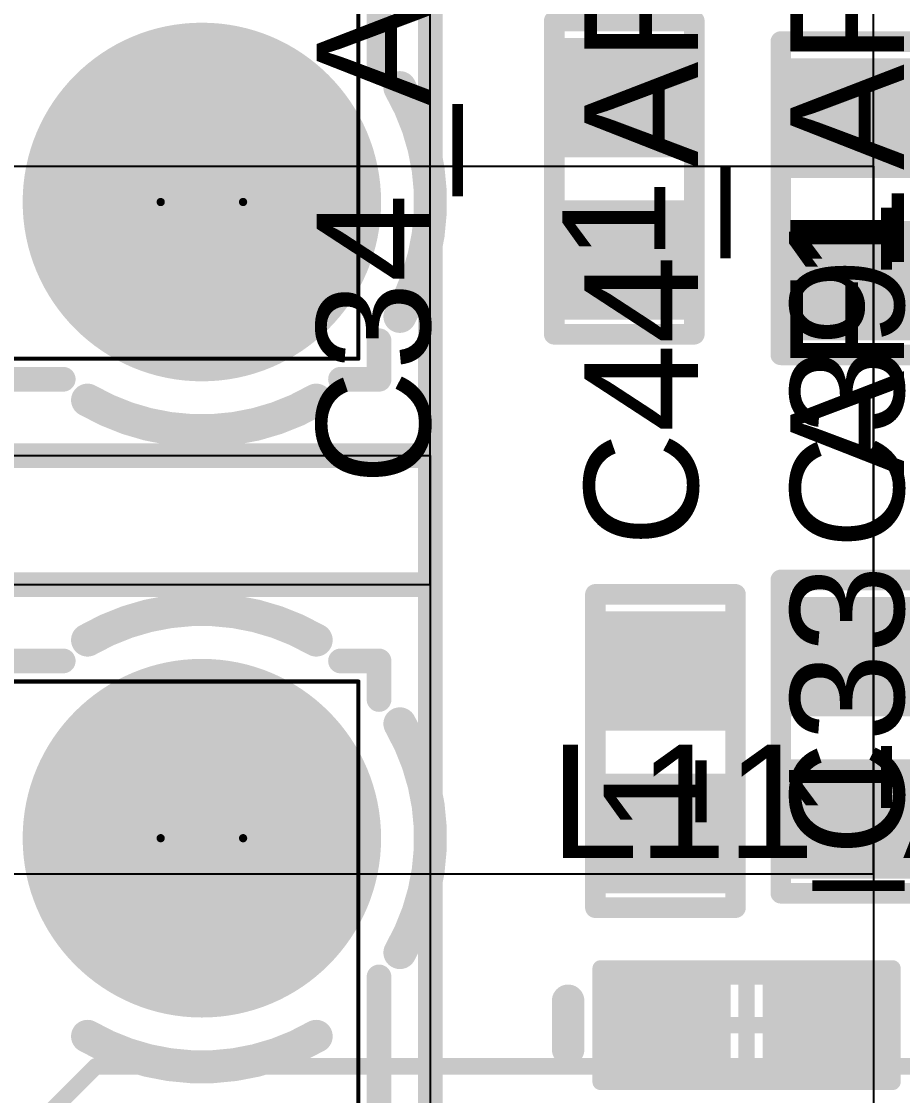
# Model space of a CAD drawing. Header units: inches. Extents: x -1.3 to 11.9, y -6.8 to 4.2.
# Drawn here: x 0.2137 to 0.4275, y 2.2029 to 2.4635 of the extents above; entities that cross this region are included whole.
import ezdxf

# ---------------------------------------------------------------- set-up
doc = ezdxf.new("R2010")
doc.units = ezdxf.units.IN
doc.header["$MEASUREMENT"] = 0
for name, color, linetype in [('02_GND1', 76, 'Continuous'), ('03_SIG1', 76, 'Continuous'), ('04_GND2', 16, 'Continuous'), ('05_SIG2', 156, 'Continuous'), ('06_GND3', 216, 'Continuous'), ('07_SIG3', 216, 'Continuous'), ('08_GND4', 136, 'Continuous'), ('09_PWR1', 136, 'Continuous'), ('10_PWR2', 136, 'Continuous'), ('11_GND5', 136, 'Continuous'), ('12_SIG4', 7, 'Continuous'), ('13_GND6', 136, 'Continuous'), ('14_SIG5', 136, 'Continuous'), ('15_GND7', 136, 'Continuous'), ('AB', 56, 'Continuous'), ('ASSY_DWG_INFO', 56, 'Continuous'), ('BOTTOM', 5, 'Continuous'), ('Bottom Overlay', 54, 'Continuous'), ('Bottom Solder', 6, 'Continuous'), ('FAB', 56, 'Continuous'), ('FAB_DWG_INFO', 1, 'Continuous'), ('Mechanical 13', 56, 'Continuous'), ('Pad Holes', 156, 'Continuous'), ('POT_INFO', 56, 'Continuous'), ('TOP', 1, 'Continuous'), ('Top Overlay', 2, 'Continuous'), ('Top Paste', 8, 'Continuous'), ('Top Solder', 216, 'Continuous')]:
    doc.layers.add(name, color=color, linetype=linetype)
doc.styles.add('Arial', font='', dxfattribs={"height": 0.2})
doc.styles.get('Arial').set_extended_font_data('Arial')

# ---------------------------------------------------------------- blocks, each defined once
blk = doc.blocks.new('C0402_217')
at = {"layer": 'TOP'}
for points in [[(-0.031, -0.0125), (-0.031, 0.0125), (-0.006, 0.0125), (-0.006, -0.0125)], [(0.0084, -0.0125), (0.0084, 0.0125), (0.0334, 0.0125), (0.0334, -0.0125)]]:
    blk.add_hatch(color=1, dxfattribs=at).paths.add_polyline_path(points)
at = {"layer": 'Top Paste'}
for points in [[(-0.031, -0.0125), (-0.031, 0.0125), (-0.006, 0.0125), (-0.006, -0.0125)], [(0.0084, -0.0125), (0.0084, 0.0125), (0.0334, 0.0125), (0.0334, -0.0125)]]:
    blk.add_hatch(color=8, dxfattribs=at).paths.add_polyline_path(points)
at = {"layer": 'Top Solder'}
for points in [[(-0.033, -0.0145), (-0.033, 0.0145), (-0.004, 0.0145), (-0.004, -0.0145)], [(0.0064, -0.0145), (0.0064, 0.0145), (0.0354, 0.0145), (0.0354, -0.0145)]]:
    blk.add_hatch(color=216, dxfattribs=at).paths.add_polyline_path(points)
at = {"layer": 'ASSY_DWG_INFO'}
for points in [[(-0.0365, 0.017, 0.005, 0.005, 0), (-0.0365, -0.017, 0.005, 0.005, 0)], [(-0.0365, 0.017, 0.005, 0.005, 0), (0.0395, 0.017, 0.005, 0.005, 0)], [(0.0395, 0.017, 0.005, 0.005, 0), (0.0395, -0.017, 0.005, 0.005, 0)], [(-0.0365, -0.017, 0.005, 0.005, 0), (0.0395, -0.017, 0.005, 0.005, 0)]]:
    blk.add_lwpolyline(points, format="xyseb", dxfattribs=at)
for points in [[(-0.03775, 0.017, 0.0025, 0.0025, 1), (-0.03525, 0.017, 0.0025, 0.0025, 1)], [(-0.03775, 0.017, 0.0025, 0.0025, 1), (-0.03525, 0.017, 0.0025, 0.0025, 1)], [(0.03825, 0.017, 0.0025, 0.0025, 1), (0.04075, 0.017, 0.0025, 0.0025, 1)], [(0.03825, 0.017, 0.0025, 0.0025, 1), (0.04075, 0.017, 0.0025, 0.0025, 1)], [(-0.03775, -0.017, 0.0025, 0.0025, 1), (-0.03525, -0.017, 0.0025, 0.0025, 1)], [(-0.03775, -0.017, 0.0025, 0.0025, 1), (-0.03525, -0.017, 0.0025, 0.0025, 1)], [(0.03825, -0.017, 0.0025, 0.0025, 1), (0.04075, -0.017, 0.0025, 0.0025, 1)], [(0.03825, -0.017, 0.0025, 0.0025, 1), (0.04075, -0.017, 0.0025, 0.0025, 1)]]:
    blk.add_lwpolyline(points, format="xyseb", close=True, dxfattribs=at)
at = {"layer": 'Top Overlay'}
for points in [[(-0.0365, 0.017, 0.005, 0.005, 0), (0.0365, 0.017, 0.005, 0.005, 0)], [(-0.0365, 0.017, 0.005, 0.005, 0), (-0.0365, -0.017, 0.005, 0.005, 0)], [(0.0365, 0.017, 0.005, 0.005, 0), (0.0395, 0.017, 0.005, 0.005, 0)], [(0.0395, 0.017, 0.005, 0.005, 0), (0.0395, -0.017, 0.005, 0.005, 0)], [(-0.0365, -0.017, 0.005, 0.005, 0), (0.0395, -0.017, 0.005, 0.005, 0)]]:
    blk.add_lwpolyline(points, format="xyseb", dxfattribs=at)
for points in [[(-0.03775, 0.017, 0.0025, 0.0025, 1), (-0.03525, 0.017, 0.0025, 0.0025, 1)], [(-0.03775, 0.017, 0.0025, 0.0025, 1), (-0.03525, 0.017, 0.0025, 0.0025, 1)], [(0.03525, 0.017, 0.0025, 0.0025, 1), (0.03775, 0.017, 0.0025, 0.0025, 1)], [(0.03525, 0.017, 0.0025, 0.0025, 1), (0.03775, 0.017, 0.0025, 0.0025, 1)], [(0.03825, 0.017, 0.0025, 0.0025, 1), (0.04075, 0.017, 0.0025, 0.0025, 1)], [(0.03825, 0.017, 0.0025, 0.0025, 1), (0.04075, 0.017, 0.0025, 0.0025, 1)], [(-0.03775, -0.017, 0.0025, 0.0025, 1), (-0.03525, -0.017, 0.0025, 0.0025, 1)], [(-0.03775, -0.017, 0.0025, 0.0025, 1), (-0.03525, -0.017, 0.0025, 0.0025, 1)], [(0.03825, -0.017, 0.0025, 0.0025, 1), (0.04075, -0.017, 0.0025, 0.0025, 1)], [(0.03825, -0.017, 0.0025, 0.0025, 1), (0.04075, -0.017, 0.0025, 0.0025, 1)]]:
    blk.add_lwpolyline(points, format="xyseb", close=True, dxfattribs=at)
at = {"layer": 'FAB', "style": 'Arial'}
blk.add_text('1', height=0.025, dxfattribs=at).set_placement((-0.0185, -0.01))
blk = doc.blocks.new('C0402_227')
at = {"layer": 'TOP'}
for points in [[(-0.031, -0.0125), (-0.031, 0.0125), (-0.006, 0.0125), (-0.006, -0.0125)], [(0.0084, -0.0125), (0.0084, 0.0125), (0.0334, 0.0125), (0.0334, -0.0125)]]:
    blk.add_hatch(color=1, dxfattribs=at).paths.add_polyline_path(points)
at = {"layer": 'Top Paste'}
for points in [[(-0.031, -0.0125), (-0.031, 0.0125), (-0.006, 0.0125), (-0.006, -0.0125)], [(0.0084, -0.0125), (0.0084, 0.0125), (0.0334, 0.0125), (0.0334, -0.0125)]]:
    blk.add_hatch(color=8, dxfattribs=at).paths.add_polyline_path(points)
at = {"layer": 'Top Solder'}
for points in [[(-0.033, -0.0145), (-0.033, 0.0145), (-0.004, 0.0145), (-0.004, -0.0145)], [(0.0064, -0.0145), (0.0064, 0.0145), (0.0354, 0.0145), (0.0354, -0.0145)]]:
    blk.add_hatch(color=216, dxfattribs=at).paths.add_polyline_path(points)
at = {"layer": 'ASSY_DWG_INFO'}
for points in [[(-0.0365, 0.017, 0.005, 0.005, 0), (-0.0365, -0.017, 0.005, 0.005, 0)], [(-0.0365, 0.017, 0.005, 0.005, 0), (0.0395, 0.017, 0.005, 0.005, 0)], [(0.0395, 0.017, 0.005, 0.005, 0), (0.0395, -0.017, 0.005, 0.005, 0)], [(-0.0365, -0.017, 0.005, 0.005, 0), (0.0395, -0.017, 0.005, 0.005, 0)]]:
    blk.add_lwpolyline(points, format="xyseb", dxfattribs=at)
for points in [[(-0.03775, 0.017, 0.0025, 0.0025, 1), (-0.03525, 0.017, 0.0025, 0.0025, 1)], [(-0.03775, 0.017, 0.0025, 0.0025, 1), (-0.03525, 0.017, 0.0025, 0.0025, 1)], [(0.03825, 0.017, 0.0025, 0.0025, 1), (0.04075, 0.017, 0.0025, 0.0025, 1)], [(0.03825, 0.017, 0.0025, 0.0025, 1), (0.04075, 0.017, 0.0025, 0.0025, 1)], [(-0.03775, -0.017, 0.0025, 0.0025, 1), (-0.03525, -0.017, 0.0025, 0.0025, 1)], [(-0.03775, -0.017, 0.0025, 0.0025, 1), (-0.03525, -0.017, 0.0025, 0.0025, 1)], [(0.03825, -0.017, 0.0025, 0.0025, 1), (0.04075, -0.017, 0.0025, 0.0025, 1)], [(0.03825, -0.017, 0.0025, 0.0025, 1), (0.04075, -0.017, 0.0025, 0.0025, 1)]]:
    blk.add_lwpolyline(points, format="xyseb", close=True, dxfattribs=at)
at = {"layer": 'Top Overlay'}
for points in [[(-0.0365, 0.017, 0.005, 0.005, 0), (0.0365, 0.017, 0.005, 0.005, 0)], [(-0.0365, 0.017, 0.005, 0.005, 0), (-0.0365, -0.017, 0.005, 0.005, 0)], [(0.0365, 0.017, 0.005, 0.005, 0), (0.0395, 0.017, 0.005, 0.005, 0)], [(0.0395, 0.017, 0.005, 0.005, 0), (0.0395, -0.017, 0.005, 0.005, 0)], [(-0.0365, -0.017, 0.005, 0.005, 0), (0.0395, -0.017, 0.005, 0.005, 0)]]:
    blk.add_lwpolyline(points, format="xyseb", dxfattribs=at)
for points in [[(-0.03775, 0.017, 0.0025, 0.0025, 1), (-0.03525, 0.017, 0.0025, 0.0025, 1)], [(-0.03775, 0.017, 0.0025, 0.0025, 1), (-0.03525, 0.017, 0.0025, 0.0025, 1)], [(0.03525, 0.017, 0.0025, 0.0025, 1), (0.03775, 0.017, 0.0025, 0.0025, 1)], [(0.03525, 0.017, 0.0025, 0.0025, 1), (0.03775, 0.017, 0.0025, 0.0025, 1)], [(0.03825, 0.017, 0.0025, 0.0025, 1), (0.04075, 0.017, 0.0025, 0.0025, 1)], [(0.03825, 0.017, 0.0025, 0.0025, 1), (0.04075, 0.017, 0.0025, 0.0025, 1)], [(-0.03775, -0.017, 0.0025, 0.0025, 1), (-0.03525, -0.017, 0.0025, 0.0025, 1)], [(-0.03775, -0.017, 0.0025, 0.0025, 1), (-0.03525, -0.017, 0.0025, 0.0025, 1)], [(0.03825, -0.017, 0.0025, 0.0025, 1), (0.04075, -0.017, 0.0025, 0.0025, 1)], [(0.03825, -0.017, 0.0025, 0.0025, 1), (0.04075, -0.017, 0.0025, 0.0025, 1)]]:
    blk.add_lwpolyline(points, format="xyseb", close=True, dxfattribs=at)
at = {"layer": 'FAB', "style": 'Arial'}
blk.add_text('1', height=0.025, dxfattribs=at).set_placement((-0.0185, -0.01))
blk = doc.blocks.new('C0402_237')
at = {"layer": 'TOP'}
for points in [[(-0.031, -0.0125), (-0.031, 0.0125), (-0.006, 0.0125), (-0.006, -0.0125)], [(0.0084, -0.0125), (0.0084, 0.0125), (0.0334, 0.0125), (0.0334, -0.0125)]]:
    blk.add_hatch(color=1, dxfattribs=at).paths.add_polyline_path(points)
at = {"layer": 'Top Paste'}
for points in [[(-0.031, -0.0125), (-0.031, 0.0125), (-0.006, 0.0125), (-0.006, -0.0125)], [(0.0084, -0.0125), (0.0084, 0.0125), (0.0334, 0.0125), (0.0334, -0.0125)]]:
    blk.add_hatch(color=8, dxfattribs=at).paths.add_polyline_path(points)
at = {"layer": 'Top Solder'}
for points in [[(-0.033, -0.0145), (-0.033, 0.0145), (-0.004, 0.0145), (-0.004, -0.0145)], [(0.0064, -0.0145), (0.0064, 0.0145), (0.0354, 0.0145), (0.0354, -0.0145)]]:
    blk.add_hatch(color=216, dxfattribs=at).paths.add_polyline_path(points)
at = {"layer": 'ASSY_DWG_INFO'}
for points in [[(-0.0365, 0.017, 0.005, 0.005, 0), (-0.0365, -0.017, 0.005, 0.005, 0)], [(-0.0365, 0.017, 0.005, 0.005, 0), (0.0395, 0.017, 0.005, 0.005, 0)], [(0.0395, 0.017, 0.005, 0.005, 0), (0.0395, -0.017, 0.005, 0.005, 0)], [(-0.0365, -0.017, 0.005, 0.005, 0), (0.0395, -0.017, 0.005, 0.005, 0)]]:
    blk.add_lwpolyline(points, format="xyseb", dxfattribs=at)
for points in [[(-0.03775, 0.017, 0.0025, 0.0025, 1), (-0.03525, 0.017, 0.0025, 0.0025, 1)], [(-0.03775, 0.017, 0.0025, 0.0025, 1), (-0.03525, 0.017, 0.0025, 0.0025, 1)], [(0.03825, 0.017, 0.0025, 0.0025, 1), (0.04075, 0.017, 0.0025, 0.0025, 1)], [(0.03825, 0.017, 0.0025, 0.0025, 1), (0.04075, 0.017, 0.0025, 0.0025, 1)], [(-0.03775, -0.017, 0.0025, 0.0025, 1), (-0.03525, -0.017, 0.0025, 0.0025, 1)], [(-0.03775, -0.017, 0.0025, 0.0025, 1), (-0.03525, -0.017, 0.0025, 0.0025, 1)], [(0.03825, -0.017, 0.0025, 0.0025, 1), (0.04075, -0.017, 0.0025, 0.0025, 1)], [(0.03825, -0.017, 0.0025, 0.0025, 1), (0.04075, -0.017, 0.0025, 0.0025, 1)]]:
    blk.add_lwpolyline(points, format="xyseb", close=True, dxfattribs=at)
at = {"layer": 'Top Overlay'}
for points in [[(-0.0365, 0.017, 0.005, 0.005, 0), (0.0365, 0.017, 0.005, 0.005, 0)], [(-0.0365, 0.017, 0.005, 0.005, 0), (-0.0365, -0.017, 0.005, 0.005, 0)], [(0.0365, 0.017, 0.005, 0.005, 0), (0.0395, 0.017, 0.005, 0.005, 0)], [(0.0395, 0.017, 0.005, 0.005, 0), (0.0395, -0.017, 0.005, 0.005, 0)], [(-0.0365, -0.017, 0.005, 0.005, 0), (0.0395, -0.017, 0.005, 0.005, 0)]]:
    blk.add_lwpolyline(points, format="xyseb", dxfattribs=at)
for points in [[(-0.03775, 0.017, 0.0025, 0.0025, 1), (-0.03525, 0.017, 0.0025, 0.0025, 1)], [(-0.03775, 0.017, 0.0025, 0.0025, 1), (-0.03525, 0.017, 0.0025, 0.0025, 1)], [(0.03525, 0.017, 0.0025, 0.0025, 1), (0.03775, 0.017, 0.0025, 0.0025, 1)], [(0.03525, 0.017, 0.0025, 0.0025, 1), (0.03775, 0.017, 0.0025, 0.0025, 1)], [(0.03825, 0.017, 0.0025, 0.0025, 1), (0.04075, 0.017, 0.0025, 0.0025, 1)], [(0.03825, 0.017, 0.0025, 0.0025, 1), (0.04075, 0.017, 0.0025, 0.0025, 1)], [(-0.03775, -0.017, 0.0025, 0.0025, 1), (-0.03525, -0.017, 0.0025, 0.0025, 1)], [(-0.03775, -0.017, 0.0025, 0.0025, 1), (-0.03525, -0.017, 0.0025, 0.0025, 1)], [(0.03825, -0.017, 0.0025, 0.0025, 1), (0.04075, -0.017, 0.0025, 0.0025, 1)], [(0.03825, -0.017, 0.0025, 0.0025, 1), (0.04075, -0.017, 0.0025, 0.0025, 1)]]:
    blk.add_lwpolyline(points, format="xyseb", close=True, dxfattribs=at)
at = {"layer": 'FAB', "style": 'Arial'}
blk.add_text('1', height=0.025, dxfattribs=at).set_placement((-0.0185, -0.01))
blk = doc.blocks.new('C0402_239')
at = {"layer": 'TOP'}
for points in [[(-0.031, -0.0125), (-0.031, 0.0125), (-0.006, 0.0125), (-0.006, -0.0125)], [(0.0084, -0.0125), (0.0084, 0.0125), (0.0334, 0.0125), (0.0334, -0.0125)]]:
    blk.add_hatch(color=1, dxfattribs=at).paths.add_polyline_path(points)
at = {"layer": 'Top Paste'}
for points in [[(-0.031, -0.0125), (-0.031, 0.0125), (-0.006, 0.0125), (-0.006, -0.0125)], [(0.0084, -0.0125), (0.0084, 0.0125), (0.0334, 0.0125), (0.0334, -0.0125)]]:
    blk.add_hatch(color=8, dxfattribs=at).paths.add_polyline_path(points)
at = {"layer": 'Top Solder'}
for points in [[(-0.033, -0.0145), (-0.033, 0.0145), (-0.004, 0.0145), (-0.004, -0.0145)], [(0.0064, -0.0145), (0.0064, 0.0145), (0.0354, 0.0145), (0.0354, -0.0145)]]:
    blk.add_hatch(color=216, dxfattribs=at).paths.add_polyline_path(points)
at = {"layer": 'ASSY_DWG_INFO'}
for points in [[(-0.0365, 0.017, 0.005, 0.005, 0), (-0.0365, -0.017, 0.005, 0.005, 0)], [(-0.0365, 0.017, 0.005, 0.005, 0), (0.0395, 0.017, 0.005, 0.005, 0)], [(0.0395, 0.017, 0.005, 0.005, 0), (0.0395, -0.017, 0.005, 0.005, 0)], [(-0.0365, -0.017, 0.005, 0.005, 0), (0.0395, -0.017, 0.005, 0.005, 0)]]:
    blk.add_lwpolyline(points, format="xyseb", dxfattribs=at)
for points in [[(-0.03775, 0.017, 0.0025, 0.0025, 1), (-0.03525, 0.017, 0.0025, 0.0025, 1)], [(-0.03775, 0.017, 0.0025, 0.0025, 1), (-0.03525, 0.017, 0.0025, 0.0025, 1)], [(0.03825, 0.017, 0.0025, 0.0025, 1), (0.04075, 0.017, 0.0025, 0.0025, 1)], [(0.03825, 0.017, 0.0025, 0.0025, 1), (0.04075, 0.017, 0.0025, 0.0025, 1)], [(-0.03775, -0.017, 0.0025, 0.0025, 1), (-0.03525, -0.017, 0.0025, 0.0025, 1)], [(-0.03775, -0.017, 0.0025, 0.0025, 1), (-0.03525, -0.017, 0.0025, 0.0025, 1)], [(0.03825, -0.017, 0.0025, 0.0025, 1), (0.04075, -0.017, 0.0025, 0.0025, 1)], [(0.03825, -0.017, 0.0025, 0.0025, 1), (0.04075, -0.017, 0.0025, 0.0025, 1)]]:
    blk.add_lwpolyline(points, format="xyseb", close=True, dxfattribs=at)
at = {"layer": 'Top Overlay'}
for points in [[(-0.0365, 0.017, 0.005, 0.005, 0), (0.0365, 0.017, 0.005, 0.005, 0)], [(-0.0365, 0.017, 0.005, 0.005, 0), (-0.0365, -0.017, 0.005, 0.005, 0)], [(0.0365, 0.017, 0.005, 0.005, 0), (0.0395, 0.017, 0.005, 0.005, 0)], [(0.0395, 0.017, 0.005, 0.005, 0), (0.0395, -0.017, 0.005, 0.005, 0)], [(-0.0365, -0.017, 0.005, 0.005, 0), (0.0395, -0.017, 0.005, 0.005, 0)]]:
    blk.add_lwpolyline(points, format="xyseb", dxfattribs=at)
for points in [[(-0.03775, 0.017, 0.0025, 0.0025, 1), (-0.03525, 0.017, 0.0025, 0.0025, 1)], [(-0.03775, 0.017, 0.0025, 0.0025, 1), (-0.03525, 0.017, 0.0025, 0.0025, 1)], [(0.03525, 0.017, 0.0025, 0.0025, 1), (0.03775, 0.017, 0.0025, 0.0025, 1)], [(0.03525, 0.017, 0.0025, 0.0025, 1), (0.03775, 0.017, 0.0025, 0.0025, 1)], [(0.03825, 0.017, 0.0025, 0.0025, 1), (0.04075, 0.017, 0.0025, 0.0025, 1)], [(0.03825, 0.017, 0.0025, 0.0025, 1), (0.04075, 0.017, 0.0025, 0.0025, 1)], [(-0.03775, -0.017, 0.0025, 0.0025, 1), (-0.03525, -0.017, 0.0025, 0.0025, 1)], [(-0.03775, -0.017, 0.0025, 0.0025, 1), (-0.03525, -0.017, 0.0025, 0.0025, 1)], [(0.03825, -0.017, 0.0025, 0.0025, 1), (0.04075, -0.017, 0.0025, 0.0025, 1)], [(0.03825, -0.017, 0.0025, 0.0025, 1), (0.04075, -0.017, 0.0025, 0.0025, 1)]]:
    blk.add_lwpolyline(points, format="xyseb", close=True, dxfattribs=at)
at = {"layer": 'FAB', "style": 'Arial'}
blk.add_text('1', height=0.025, dxfattribs=at).set_placement((-0.0185, -0.01))
blk = doc.blocks.new('CONN_SMA_J_P_H_RA_TH1_SAI_328')
at = {"layer": '03_SIG1'}
h = blk.add_hatch(color=76, dxfattribs=at)
edge = h.paths.add_edge_path()
edge.add_arc((0.1, -0.1), 0.0415, 0, 360)
at = {"layer": '05_SIG2'}
h = blk.add_hatch(color=156, dxfattribs=at)
edge = h.paths.add_edge_path()
edge.add_arc((0.1, -0.1), 0.0415, 0, 360)
at = {"layer": '07_SIG3'}
h = blk.add_hatch(color=216, dxfattribs=at)
edge = h.paths.add_edge_path()
edge.add_arc((0.1, -0.1), 0.0415, 0, 360)
at = {"layer": '09_PWR1'}
h = blk.add_hatch(color=136, dxfattribs=at)
edge = h.paths.add_edge_path()
edge.add_arc((0.1, -0.1), 0.0435, 0, 360)
at = {"layer": '10_PWR2'}
h = blk.add_hatch(color=136, dxfattribs=at)
edge = h.paths.add_edge_path()
edge.add_arc((0.1, -0.1), 0.0435, 0, 360)
at = {"layer": '12_SIG4'}
h = blk.add_hatch(color=7, dxfattribs=at)
edge = h.paths.add_edge_path()
edge.add_arc((0.1, -0.1), 0.0415, 0, 360)
at = {"layer": '14_SIG5'}
h = blk.add_hatch(color=136, dxfattribs=at)
edge = h.paths.add_edge_path()
edge.add_arc((0.1, -0.1), 0.0415, 0, 360)
at = {"layer": 'BOTTOM'}
h = blk.add_hatch(color=5, dxfattribs=at)
edge = h.paths.add_edge_path()
edge.add_arc((0.1, -0.1), 0.0415, 0, 360)
at = {"layer": 'Bottom Solder'}
h = blk.add_hatch(color=6, dxfattribs=at)
edge = h.paths.add_edge_path()
edge.add_arc((0.1, -0.1), 0.0415, 0, 360)
at = {"layer": 'Pad Holes'}
h = blk.add_hatch(color=7, dxfattribs=at)
edge = h.paths.add_edge_path()
edge.add_arc((0.1, -0.1), 0.0315, 0, 360)
at = {"layer": 'TOP'}
h = blk.add_hatch(color=1, dxfattribs=at)
edge = h.paths.add_edge_path()
edge.add_arc((0.1, -0.1), 0.0415, 0, 360)
at = {"layer": 'Top Solder'}
h = blk.add_hatch(color=216, dxfattribs=at)
edge = h.paths.add_edge_path()
edge.add_arc((0.1, -0.1), 0.0415, 0, 360)
at = {"layer": '02_GND1'}
for points in [[(0.05194, -0.12775, 0.008, 0.008, -0.267949), (0.05194, -0.07225, 0.008, 0.008, 0)], [(0.14806, -0.07225, 0.008, 0.008, -0.267949), (0.14806, -0.12775, 0.008, 0.008, 0)], [(0.12775, -0.14806, 0.008, 0.008, -0.267949), (0.07225, -0.14806, 0.008, 0.008, 0)]]:
    blk.add_lwpolyline(points, format="xyseb", dxfattribs=at)
for points in [[(0.04994, -0.07225, 0.004, 0.004, 1), (0.05394, -0.07225, 0.004, 0.004, 1)], [(0.14606, -0.07225, 0.004, 0.004, 1), (0.15006, -0.07225, 0.004, 0.004, 1)], [(0.04994, -0.12775, 0.004, 0.004, 1), (0.05394, -0.12775, 0.004, 0.004, 1)], [(0.14606, -0.12775, 0.004, 0.004, 1), (0.15006, -0.12775, 0.004, 0.004, 1)], [(0.07025, -0.14806, 0.004, 0.004, 1), (0.07425, -0.14806, 0.004, 0.004, 1)], [(0.12575, -0.14806, 0.004, 0.004, 1), (0.12975, -0.14806, 0.004, 0.004, 1)]]:
    blk.add_lwpolyline(points, format="xyseb", close=True, dxfattribs=at)
at = {"layer": '04_GND2'}
for points in [[(0.05194, -0.12775, 0.008, 0.008, -0.267949), (0.05194, -0.07225, 0.008, 0.008, 0)], [(0.14806, -0.07225, 0.008, 0.008, -0.267949), (0.14806, -0.12775, 0.008, 0.008, 0)], [(0.12775, -0.14806, 0.008, 0.008, -0.267949), (0.07225, -0.14806, 0.008, 0.008, 0)]]:
    blk.add_lwpolyline(points, format="xyseb", dxfattribs=at)
for points in [[(0.04994, -0.07225, 0.004, 0.004, 1), (0.05394, -0.07225, 0.004, 0.004, 1)], [(0.14606, -0.07225, 0.004, 0.004, 1), (0.15006, -0.07225, 0.004, 0.004, 1)], [(0.04994, -0.12775, 0.004, 0.004, 1), (0.05394, -0.12775, 0.004, 0.004, 1)], [(0.14606, -0.12775, 0.004, 0.004, 1), (0.15006, -0.12775, 0.004, 0.004, 1)], [(0.07025, -0.14806, 0.004, 0.004, 1), (0.07425, -0.14806, 0.004, 0.004, 1)], [(0.12575, -0.14806, 0.004, 0.004, 1), (0.12975, -0.14806, 0.004, 0.004, 1)]]:
    blk.add_lwpolyline(points, format="xyseb", close=True, dxfattribs=at)
at = {"layer": '06_GND3'}
for points in [[(0.05194, -0.12775, 0.008, 0.008, -0.267949), (0.05194, -0.07225, 0.008, 0.008, 0)], [(0.14806, -0.07225, 0.008, 0.008, -0.267949), (0.14806, -0.12775, 0.008, 0.008, 0)], [(0.12775, -0.14806, 0.008, 0.008, -0.267949), (0.07225, -0.14806, 0.008, 0.008, 0)]]:
    blk.add_lwpolyline(points, format="xyseb", dxfattribs=at)
for points in [[(0.04994, -0.07225, 0.004, 0.004, 1), (0.05394, -0.07225, 0.004, 0.004, 1)], [(0.14606, -0.07225, 0.004, 0.004, 1), (0.15006, -0.07225, 0.004, 0.004, 1)], [(0.04994, -0.12775, 0.004, 0.004, 1), (0.05394, -0.12775, 0.004, 0.004, 1)], [(0.14606, -0.12775, 0.004, 0.004, 1), (0.15006, -0.12775, 0.004, 0.004, 1)], [(0.07025, -0.14806, 0.004, 0.004, 1), (0.07425, -0.14806, 0.004, 0.004, 1)], [(0.12575, -0.14806, 0.004, 0.004, 1), (0.12975, -0.14806, 0.004, 0.004, 1)]]:
    blk.add_lwpolyline(points, format="xyseb", close=True, dxfattribs=at)
at = {"layer": '08_GND4'}
for points in [[(0.05194, -0.12775, 0.008, 0.008, -0.267949), (0.05194, -0.07225, 0.008, 0.008, 0)], [(0.14806, -0.07225, 0.008, 0.008, -0.267949), (0.14806, -0.12775, 0.008, 0.008, 0)], [(0.12775, -0.14806, 0.008, 0.008, -0.267949), (0.07225, -0.14806, 0.008, 0.008, 0)]]:
    blk.add_lwpolyline(points, format="xyseb", dxfattribs=at)
for points in [[(0.04994, -0.07225, 0.004, 0.004, 1), (0.05394, -0.07225, 0.004, 0.004, 1)], [(0.14606, -0.07225, 0.004, 0.004, 1), (0.15006, -0.07225, 0.004, 0.004, 1)], [(0.04994, -0.12775, 0.004, 0.004, 1), (0.05394, -0.12775, 0.004, 0.004, 1)], [(0.14606, -0.12775, 0.004, 0.004, 1), (0.15006, -0.12775, 0.004, 0.004, 1)], [(0.07025, -0.14806, 0.004, 0.004, 1), (0.07425, -0.14806, 0.004, 0.004, 1)], [(0.12575, -0.14806, 0.004, 0.004, 1), (0.12975, -0.14806, 0.004, 0.004, 1)]]:
    blk.add_lwpolyline(points, format="xyseb", close=True, dxfattribs=at)
at = {"layer": '11_GND5'}
for points in [[(0.05194, -0.12775, 0.008, 0.008, -0.267949), (0.05194, -0.07225, 0.008, 0.008, 0)], [(0.14806, -0.07225, 0.008, 0.008, -0.267949), (0.14806, -0.12775, 0.008, 0.008, 0)], [(0.12775, -0.14806, 0.008, 0.008, -0.267949), (0.07225, -0.14806, 0.008, 0.008, 0)]]:
    blk.add_lwpolyline(points, format="xyseb", dxfattribs=at)
for points in [[(0.04994, -0.07225, 0.004, 0.004, 1), (0.05394, -0.07225, 0.004, 0.004, 1)], [(0.14606, -0.07225, 0.004, 0.004, 1), (0.15006, -0.07225, 0.004, 0.004, 1)], [(0.04994, -0.12775, 0.004, 0.004, 1), (0.05394, -0.12775, 0.004, 0.004, 1)], [(0.14606, -0.12775, 0.004, 0.004, 1), (0.15006, -0.12775, 0.004, 0.004, 1)], [(0.07025, -0.14806, 0.004, 0.004, 1), (0.07425, -0.14806, 0.004, 0.004, 1)], [(0.12575, -0.14806, 0.004, 0.004, 1), (0.12975, -0.14806, 0.004, 0.004, 1)]]:
    blk.add_lwpolyline(points, format="xyseb", close=True, dxfattribs=at)
at = {"layer": '13_GND6'}
for points in [[(0.05194, -0.12775, 0.008, 0.008, -0.267949), (0.05194, -0.07225, 0.008, 0.008, 0)], [(0.14806, -0.07225, 0.008, 0.008, -0.267949), (0.14806, -0.12775, 0.008, 0.008, 0)], [(0.12775, -0.14806, 0.008, 0.008, -0.267949), (0.07225, -0.14806, 0.008, 0.008, 0)]]:
    blk.add_lwpolyline(points, format="xyseb", dxfattribs=at)
for points in [[(0.04994, -0.07225, 0.004, 0.004, 1), (0.05394, -0.07225, 0.004, 0.004, 1)], [(0.14606, -0.07225, 0.004, 0.004, 1), (0.15006, -0.07225, 0.004, 0.004, 1)], [(0.04994, -0.12775, 0.004, 0.004, 1), (0.05394, -0.12775, 0.004, 0.004, 1)], [(0.14606, -0.12775, 0.004, 0.004, 1), (0.15006, -0.12775, 0.004, 0.004, 1)], [(0.07025, -0.14806, 0.004, 0.004, 1), (0.07425, -0.14806, 0.004, 0.004, 1)], [(0.12575, -0.14806, 0.004, 0.004, 1), (0.12975, -0.14806, 0.004, 0.004, 1)]]:
    blk.add_lwpolyline(points, format="xyseb", close=True, dxfattribs=at)
at = {"layer": '15_GND7'}
for points in [[(0.05194, -0.12775, 0.008, 0.008, -0.267949), (0.05194, -0.07225, 0.008, 0.008, 0)], [(0.14806, -0.07225, 0.008, 0.008, -0.267949), (0.14806, -0.12775, 0.008, 0.008, 0)], [(0.12775, -0.14806, 0.008, 0.008, -0.267949), (0.07225, -0.14806, 0.008, 0.008, 0)]]:
    blk.add_lwpolyline(points, format="xyseb", dxfattribs=at)
for points in [[(0.04994, -0.07225, 0.004, 0.004, 1), (0.05394, -0.07225, 0.004, 0.004, 1)], [(0.14606, -0.07225, 0.004, 0.004, 1), (0.15006, -0.07225, 0.004, 0.004, 1)], [(0.04994, -0.12775, 0.004, 0.004, 1), (0.05394, -0.12775, 0.004, 0.004, 1)], [(0.14606, -0.12775, 0.004, 0.004, 1), (0.15006, -0.12775, 0.004, 0.004, 1)], [(0.07025, -0.14806, 0.004, 0.004, 1), (0.07425, -0.14806, 0.004, 0.004, 1)], [(0.12575, -0.14806, 0.004, 0.004, 1), (0.12975, -0.14806, 0.004, 0.004, 1)]]:
    blk.add_lwpolyline(points, format="xyseb", close=True, dxfattribs=at)
at = {"layer": 'AB'}
for p, q in [((0.263, 0.586), (0.263, -0.263)), ((0.263, -0.263), (-0.263, -0.263))]:
    blk.add_line(p, q, dxfattribs=at)
at = {"layer": 'Mechanical 13'}
for points in [[(0.138, 0.138, 0.001, 0.001, 0), (0.138, -0.138, 0.001, 0.001, 0)], [(-0.138, -0.138, 0.001, 0.001, 0), (0.138, -0.138, 0.001, 0.001, 0)]]:
    blk.add_lwpolyline(points, format="xyseb", dxfattribs=at)
blk.add_lwpolyline([(0.13775, -0.138, 0.0005, 0.0005, 1), (0.13825, -0.138, 0.0005, 0.0005, 1)], format="xyseb", close=True, dxfattribs=at)
blk.add_lwpolyline([(0.13775, -0.138, 0.0005, 0.0005, 1), (0.13825, -0.138, 0.0005, 0.0005, 1)], format="xyseb", close=True, dxfattribs=at)
at = {"layer": 'POT_INFO'}
for p, q in [((0.1928, 0.47842), (0.1928, -0.15542)), ((0.1928, -0.15542), (-0.1928, -0.15542))]:
    blk.add_line(p, q, dxfattribs=at)
for points in [[(0.1928, 0.47842, 0.006, 0.006, 0), (0.1928, -0.15542, 0.006, 0.006, 0)], [(-0.1928, -0.15542, 0.006, 0.006, 0), (0.1928, -0.15542, 0.006, 0.006, 0)]]:
    blk.add_lwpolyline(points, format="xyseb", dxfattribs=at)
blk.add_lwpolyline([(0.1913, -0.15542, 0.003, 0.003, 1), (0.1943, -0.15542, 0.003, 0.003, 1)], format="xyseb", close=True, dxfattribs=at)
blk.add_lwpolyline([(0.1913, -0.15542, 0.003, 0.003, 1), (0.1943, -0.15542, 0.003, 0.003, 1)], format="xyseb", close=True, dxfattribs=at)
at = {"layer": 'Top Overlay'}
for points in [[(0.143, 0.06635, 0.006, 0.006, 0), (0.143, -0.06635, 0.006, 0.006, 0)], [(0.143, -0.13365, 0.006, 0.006, 0), (0.143, -0.143, 0.006, 0.006, 0)], [(-0.06635, -0.143, 0.006, 0.006, 0), (0.06635, -0.143, 0.006, 0.006, 0)], [(0.13365, -0.143, 0.006, 0.006, 0), (0.143, -0.143, 0.006, 0.006, 0)]]:
    blk.add_lwpolyline(points, format="xyseb", dxfattribs=at)
for points in [[(0.1415, -0.06635, 0.003, 0.003, 1), (0.1445, -0.06635, 0.003, 0.003, 1)], [(0.1415, -0.13365, 0.003, 0.003, 1), (0.1445, -0.13365, 0.003, 0.003, 1)], [(0.06485, -0.143, 0.003, 0.003, 1), (0.06785, -0.143, 0.003, 0.003, 1)], [(0.13215, -0.143, 0.003, 0.003, 1), (0.13515, -0.143, 0.003, 0.003, 1)], [(0.1415, -0.143, 0.003, 0.003, 1), (0.1445, -0.143, 0.003, 0.003, 1)], [(0.1415, -0.143, 0.003, 0.003, 1), (0.1445, -0.143, 0.003, 0.003, 1)]]:
    blk.add_lwpolyline(points, format="xyseb", close=True, dxfattribs=at)
blk = doc.blocks.new('CONN_SMA_J_P_H_RA_TH1_SAI_B_332')
at = {"layer": '03_SIG1'}
h = blk.add_hatch(color=76, dxfattribs=at)
edge = h.paths.add_edge_path()
edge.add_arc((0.1, 0.1), 0.0415, 0, 360)
at = {"layer": '05_SIG2'}
h = blk.add_hatch(color=156, dxfattribs=at)
edge = h.paths.add_edge_path()
edge.add_arc((0.1, 0.1), 0.0415, 0, 360)
at = {"layer": '07_SIG3'}
h = blk.add_hatch(color=216, dxfattribs=at)
edge = h.paths.add_edge_path()
edge.add_arc((0.1, 0.1), 0.0415, 0, 360)
at = {"layer": '09_PWR1'}
h = blk.add_hatch(color=136, dxfattribs=at)
edge = h.paths.add_edge_path()
edge.add_arc((0.1, 0.1), 0.0435, 0, 360)
at = {"layer": '10_PWR2'}
h = blk.add_hatch(color=136, dxfattribs=at)
edge = h.paths.add_edge_path()
edge.add_arc((0.1, 0.1), 0.0435, 0, 360)
at = {"layer": '12_SIG4'}
h = blk.add_hatch(color=7, dxfattribs=at)
edge = h.paths.add_edge_path()
edge.add_arc((0.1, 0.1), 0.0415, 0, 360)
at = {"layer": '14_SIG5'}
h = blk.add_hatch(color=136, dxfattribs=at)
edge = h.paths.add_edge_path()
edge.add_arc((0.1, 0.1), 0.0415, 0, 360)
at = {"layer": 'BOTTOM'}
h = blk.add_hatch(color=5, dxfattribs=at)
edge = h.paths.add_edge_path()
edge.add_arc((0.1, 0.1), 0.0415, 0, 360)
at = {"layer": 'Bottom Solder'}
h = blk.add_hatch(color=6, dxfattribs=at)
edge = h.paths.add_edge_path()
edge.add_arc((0.1, 0.1), 0.0415, 0, 360)
at = {"layer": 'Pad Holes'}
h = blk.add_hatch(color=7, dxfattribs=at)
edge = h.paths.add_edge_path()
edge.add_arc((0.1, 0.1), 0.0315, 0, 360)
at = {"layer": 'TOP'}
h = blk.add_hatch(color=1, dxfattribs=at)
edge = h.paths.add_edge_path()
edge.add_arc((0.1, 0.1), 0.0415, 0, 360)
at = {"layer": 'Top Solder'}
h = blk.add_hatch(color=216, dxfattribs=at)
edge = h.paths.add_edge_path()
edge.add_arc((0.1, 0.1), 0.0415, 0, 360)
at = {"layer": '02_GND1'}
for points in [[(0.07225, 0.14806, 0.008, 0.008, -0.267949), (0.12775, 0.14806, 0.008, 0.008, 0)], [(0.14806, 0.12775, 0.008, 0.008, -0.267949), (0.14806, 0.07225, 0.008, 0.008, 0)]]:
    blk.add_lwpolyline(points, format="xyseb", dxfattribs=at)
for points in [[(0.07025, 0.14806, 0.004, 0.004, 1), (0.07425, 0.14806, 0.004, 0.004, 1)], [(0.12575, 0.14806, 0.004, 0.004, 1), (0.12975, 0.14806, 0.004, 0.004, 1)], [(0.14606, 0.12775, 0.004, 0.004, 1), (0.15006, 0.12775, 0.004, 0.004, 1)], [(0.14606, 0.07225, 0.004, 0.004, 1), (0.15006, 0.07225, 0.004, 0.004, 1)]]:
    blk.add_lwpolyline(points, format="xyseb", close=True, dxfattribs=at)
at = {"layer": '04_GND2'}
for points in [[(0.07225, 0.14806, 0.008, 0.008, -0.267949), (0.12775, 0.14806, 0.008, 0.008, 0)], [(0.14806, 0.12775, 0.008, 0.008, -0.267949), (0.14806, 0.07225, 0.008, 0.008, 0)]]:
    blk.add_lwpolyline(points, format="xyseb", dxfattribs=at)
for points in [[(0.07025, 0.14806, 0.004, 0.004, 1), (0.07425, 0.14806, 0.004, 0.004, 1)], [(0.12575, 0.14806, 0.004, 0.004, 1), (0.12975, 0.14806, 0.004, 0.004, 1)], [(0.14606, 0.12775, 0.004, 0.004, 1), (0.15006, 0.12775, 0.004, 0.004, 1)], [(0.14606, 0.07225, 0.004, 0.004, 1), (0.15006, 0.07225, 0.004, 0.004, 1)]]:
    blk.add_lwpolyline(points, format="xyseb", close=True, dxfattribs=at)
at = {"layer": '06_GND3'}
for points in [[(0.07225, 0.14806, 0.008, 0.008, -0.267949), (0.12775, 0.14806, 0.008, 0.008, 0)], [(0.14806, 0.12775, 0.008, 0.008, -0.267949), (0.14806, 0.07225, 0.008, 0.008, 0)]]:
    blk.add_lwpolyline(points, format="xyseb", dxfattribs=at)
for points in [[(0.07025, 0.14806, 0.004, 0.004, 1), (0.07425, 0.14806, 0.004, 0.004, 1)], [(0.12575, 0.14806, 0.004, 0.004, 1), (0.12975, 0.14806, 0.004, 0.004, 1)], [(0.14606, 0.12775, 0.004, 0.004, 1), (0.15006, 0.12775, 0.004, 0.004, 1)], [(0.14606, 0.07225, 0.004, 0.004, 1), (0.15006, 0.07225, 0.004, 0.004, 1)]]:
    blk.add_lwpolyline(points, format="xyseb", close=True, dxfattribs=at)
at = {"layer": '08_GND4'}
for points in [[(0.07225, 0.14806, 0.008, 0.008, -0.267949), (0.12775, 0.14806, 0.008, 0.008, 0)], [(0.14806, 0.12775, 0.008, 0.008, -0.267949), (0.14806, 0.07225, 0.008, 0.008, 0)]]:
    blk.add_lwpolyline(points, format="xyseb", dxfattribs=at)
for points in [[(0.07025, 0.14806, 0.004, 0.004, 1), (0.07425, 0.14806, 0.004, 0.004, 1)], [(0.12575, 0.14806, 0.004, 0.004, 1), (0.12975, 0.14806, 0.004, 0.004, 1)], [(0.14606, 0.12775, 0.004, 0.004, 1), (0.15006, 0.12775, 0.004, 0.004, 1)], [(0.14606, 0.07225, 0.004, 0.004, 1), (0.15006, 0.07225, 0.004, 0.004, 1)]]:
    blk.add_lwpolyline(points, format="xyseb", close=True, dxfattribs=at)
at = {"layer": '11_GND5'}
for points in [[(0.07225, 0.14806, 0.008, 0.008, -0.267949), (0.12775, 0.14806, 0.008, 0.008, 0)], [(0.14806, 0.12775, 0.008, 0.008, -0.267949), (0.14806, 0.07225, 0.008, 0.008, 0)]]:
    blk.add_lwpolyline(points, format="xyseb", dxfattribs=at)
for points in [[(0.07025, 0.14806, 0.004, 0.004, 1), (0.07425, 0.14806, 0.004, 0.004, 1)], [(0.12575, 0.14806, 0.004, 0.004, 1), (0.12975, 0.14806, 0.004, 0.004, 1)], [(0.14606, 0.12775, 0.004, 0.004, 1), (0.15006, 0.12775, 0.004, 0.004, 1)], [(0.14606, 0.07225, 0.004, 0.004, 1), (0.15006, 0.07225, 0.004, 0.004, 1)]]:
    blk.add_lwpolyline(points, format="xyseb", close=True, dxfattribs=at)
at = {"layer": '13_GND6'}
for points in [[(0.07225, 0.14806, 0.008, 0.008, -0.267949), (0.12775, 0.14806, 0.008, 0.008, 0)], [(0.14806, 0.12775, 0.008, 0.008, -0.267949), (0.14806, 0.07225, 0.008, 0.008, 0)]]:
    blk.add_lwpolyline(points, format="xyseb", dxfattribs=at)
for points in [[(0.07025, 0.14806, 0.004, 0.004, 1), (0.07425, 0.14806, 0.004, 0.004, 1)], [(0.12575, 0.14806, 0.004, 0.004, 1), (0.12975, 0.14806, 0.004, 0.004, 1)], [(0.14606, 0.12775, 0.004, 0.004, 1), (0.15006, 0.12775, 0.004, 0.004, 1)], [(0.14606, 0.07225, 0.004, 0.004, 1), (0.15006, 0.07225, 0.004, 0.004, 1)]]:
    blk.add_lwpolyline(points, format="xyseb", close=True, dxfattribs=at)
at = {"layer": '15_GND7'}
for points in [[(0.07225, 0.14806, 0.008, 0.008, -0.267949), (0.12775, 0.14806, 0.008, 0.008, 0)], [(0.14806, 0.12775, 0.008, 0.008, -0.267949), (0.14806, 0.07225, 0.008, 0.008, 0)]]:
    blk.add_lwpolyline(points, format="xyseb", dxfattribs=at)
for points in [[(0.07025, 0.14806, 0.004, 0.004, 1), (0.07425, 0.14806, 0.004, 0.004, 1)], [(0.12575, 0.14806, 0.004, 0.004, 1), (0.12975, 0.14806, 0.004, 0.004, 1)], [(0.14606, 0.12775, 0.004, 0.004, 1), (0.15006, 0.12775, 0.004, 0.004, 1)], [(0.14606, 0.07225, 0.004, 0.004, 1), (0.15006, 0.07225, 0.004, 0.004, 1)]]:
    blk.add_lwpolyline(points, format="xyseb", close=True, dxfattribs=at)
at = {"layer": 'AB'}
for p, q in [((0.263, 0.263), (-0.263, 0.263)), ((0.263, -0.586), (0.263, 0.263))]:
    blk.add_line(p, q, dxfattribs=at)
at = {"layer": 'Bottom Overlay'}
for points in [[(0.06635, 0.143, 0.006, 0.006, 0), (-0.06635, 0.143, 0.006, 0.006, 0)], [(0.143, 0.143, 0.006, 0.006, 0), (0.13365, 0.143, 0.006, 0.006, 0)], [(0.143, 0.13365, 0.006, 0.006, 0), (0.143, 0.143, 0.006, 0.006, 0)], [(0.143, -0.06635, 0.006, 0.006, 0), (0.143, 0.06635, 0.006, 0.006, 0)]]:
    blk.add_lwpolyline(points, format="xyseb", dxfattribs=at)
for points in [[(0.06485, 0.143, 0.003, 0.003, 1), (0.06785, 0.143, 0.003, 0.003, 1)], [(0.13215, 0.143, 0.003, 0.003, 1), (0.13515, 0.143, 0.003, 0.003, 1)], [(0.1415, 0.143, 0.003, 0.003, 1), (0.1445, 0.143, 0.003, 0.003, 1)], [(0.1415, 0.143, 0.003, 0.003, 1), (0.1445, 0.143, 0.003, 0.003, 1)], [(0.1415, 0.13365, 0.003, 0.003, 1), (0.1445, 0.13365, 0.003, 0.003, 1)], [(0.1415, 0.06635, 0.003, 0.003, 1), (0.1445, 0.06635, 0.003, 0.003, 1)]]:
    blk.add_lwpolyline(points, format="xyseb", close=True, dxfattribs=at)
at = {"layer": 'Mechanical 13'}
for points in [[(0.138, 0.138, 0.001, 0.001, 0), (-0.138, 0.138, 0.001, 0.001, 0)], [(0.138, -0.138, 0.001, 0.001, 0), (0.138, 0.138, 0.001, 0.001, 0)]]:
    blk.add_lwpolyline(points, format="xyseb", dxfattribs=at)
blk.add_lwpolyline([(0.13775, 0.138, 0.0005, 0.0005, 1), (0.13825, 0.138, 0.0005, 0.0005, 1)], format="xyseb", close=True, dxfattribs=at)
blk.add_lwpolyline([(0.13775, 0.138, 0.0005, 0.0005, 1), (0.13825, 0.138, 0.0005, 0.0005, 1)], format="xyseb", close=True, dxfattribs=at)
at = {"layer": 'POT_INFO'}
for p, q in [((0.1928, 0.15542), (-0.1928, 0.15542)), ((0.1928, -0.47842), (0.1928, 0.15542))]:
    blk.add_line(p, q, dxfattribs=at)
for points in [[(0.1928, 0.15542, 0.006, 0.006, 0), (-0.1928, 0.15542, 0.006, 0.006, 0)], [(0.1928, -0.47842, 0.006, 0.006, 0), (0.1928, 0.15542, 0.006, 0.006, 0)]]:
    blk.add_lwpolyline(points, format="xyseb", dxfattribs=at)
blk.add_lwpolyline([(0.1913, 0.15542, 0.003, 0.003, 1), (0.1943, 0.15542, 0.003, 0.003, 1)], format="xyseb", close=True, dxfattribs=at)
blk.add_lwpolyline([(0.1913, 0.15542, 0.003, 0.003, 1), (0.1943, 0.15542, 0.003, 0.003, 1)], format="xyseb", close=True, dxfattribs=at)
blk = doc.blocks.new('0402_A_365')
at = {"layer": 'TOP'}
for points in [[(-0.0315, -0.00984), (-0.0315, 0.00984), (-0.00787, 0.00984), (-0.00787, -0.00984)], [(0.00787, -0.00984), (0.00787, 0.00984), (0.0315, 0.00984), (0.0315, -0.00984)]]:
    blk.add_hatch(color=1, dxfattribs=at).paths.add_polyline_path(points)
at = {"layer": 'Top Paste'}
for points in [[(-0.0315, -0.00984), (-0.0315, 0.00984), (-0.00787, 0.00984), (-0.00787, -0.00984)], [(0.00787, -0.00984), (0.00787, 0.00984), (0.0315, 0.00984), (0.0315, -0.00984)]]:
    blk.add_hatch(color=8, dxfattribs=at).paths.add_polyline_path(points)
at = {"layer": 'Top Solder'}
for points in [[(-0.0355, -0.01384), (-0.0355, 0.01384), (-0.00387, 0.01384), (-0.00387, -0.01384)], [(0.00387, -0.01384), (0.00387, 0.01384), (0.0355, 0.01384), (0.0355, -0.01384)]]:
    blk.add_hatch(color=216, dxfattribs=at).paths.add_polyline_path(points)
at = {"layer": 'Mechanical 13'}
for points in [[(-0.02165, 0.01181, 0.00394, 0.00394, 0), (0.02165, 0.01181, 0.00394, 0.00394, 0)], [(-0.02165, -0.01181, 0.00394, 0.00394, 0), (-0.02165, 0.01181, 0.00394, 0.00394, 0)], [(0.02165, -0.01181, 0.00394, 0.00394, 0), (0.02165, 0.01181, 0.00394, 0.00394, 0)], [(-0.02165, -0.01181, 0.00394, 0.00394, 0), (0.02165, -0.01181, 0.00394, 0.00394, 0)]]:
    blk.add_lwpolyline(points, format="xyseb", dxfattribs=at)
for points in [[(-0.02264, 0.01181, 0.00197, 0.00197, 1), (-0.02067, 0.01181, 0.00197, 0.00197, 1)], [(-0.02264, 0.01181, 0.00197, 0.00197, 1), (-0.02067, 0.01181, 0.00197, 0.00197, 1)], [(0.02067, 0.01181, 0.00197, 0.00197, 1), (0.02264, 0.01181, 0.00197, 0.00197, 1)], [(0.02067, 0.01181, 0.00197, 0.00197, 1), (0.02264, 0.01181, 0.00197, 0.00197, 1)], [(-0.02264, -0.01181, 0.00197, 0.00197, 1), (-0.02067, -0.01181, 0.00197, 0.00197, 1)], [(-0.02264, -0.01181, 0.00197, 0.00197, 1), (-0.02067, -0.01181, 0.00197, 0.00197, 1)], [(0.02067, -0.01181, 0.00197, 0.00197, 1), (0.02264, -0.01181, 0.00197, 0.00197, 1)], [(0.02067, -0.01181, 0.00197, 0.00197, 1), (0.02264, -0.01181, 0.00197, 0.00197, 1)]]:
    blk.add_lwpolyline(points, format="xyseb", close=True, dxfattribs=at)
at = {"layer": 'POT_INFO'}
for points in [[(-0.03543, 0.01378, 0.00394, 0.00394, 0), (0.03543, 0.01378, 0.00394, 0.00394, 0)], [(-0.03543, -0.01378, 0.00394, 0.00394, 0), (-0.03543, 0.01378, 0.00394, 0.00394, 0)], [(0.03543, -0.01378, 0.00394, 0.00394, 0), (0.03543, 0.01378, 0.00394, 0.00394, 0)], [(0, -0.01181, 0.00394, 0.00394, 0), (0, 0.01181, 0.00394, 0.00394, 0)], [(-0.01181, 0, 0.00394, 0.00394, 0), (0.01181, 0, 0.00394, 0.00394, 0)], [(-0.03543, -0.01378, 0.00394, 0.00394, 0), (0.03543, -0.01378, 0.00394, 0.00394, 0)]]:
    blk.add_lwpolyline(points, format="xyseb", dxfattribs=at)
for points in [[(-0.03642, 0.01378, 0.00197, 0.00197, 1), (-0.03445, 0.01378, 0.00197, 0.00197, 1)], [(-0.03642, 0.01378, 0.00197, 0.00197, 1), (-0.03445, 0.01378, 0.00197, 0.00197, 1)], [(0.03445, 0.01378, 0.00197, 0.00197, 1), (0.03642, 0.01378, 0.00197, 0.00197, 1)], [(0.03445, 0.01378, 0.00197, 0.00197, 1), (0.03642, 0.01378, 0.00197, 0.00197, 1)], [(-0.00098, 0.01181, 0.00197, 0.00197, 1), (0.00098, 0.01181, 0.00197, 0.00197, 1)], [(-0.0128, 0, 0.00197, 0.00197, 1), (-0.01083, 0, 0.00197, 0.00197, 1)], [(0.01083, 0, 0.00197, 0.00197, 1), (0.0128, 0, 0.00197, 0.00197, 1)], [(-0.00098, -0.01181, 0.00197, 0.00197, 1), (0.00098, -0.01181, 0.00197, 0.00197, 1)], [(-0.03642, -0.01378, 0.00197, 0.00197, 1), (-0.03445, -0.01378, 0.00197, 0.00197, 1)], [(-0.03642, -0.01378, 0.00197, 0.00197, 1), (-0.03445, -0.01378, 0.00197, 0.00197, 1)], [(0.03445, -0.01378, 0.00197, 0.00197, 1), (0.03642, -0.01378, 0.00197, 0.00197, 1)], [(0.03445, -0.01378, 0.00197, 0.00197, 1), (0.03642, -0.01378, 0.00197, 0.00197, 1)]]:
    blk.add_lwpolyline(points, format="xyseb", close=True, dxfattribs=at)
at = {"layer": 'Top Overlay'}
blk.add_lwpolyline([(-0.04331, -0.00591, 0.00787, 0.00787, 0), (-0.04331, 0.00591, 0.00787, 0.00787, 0)], format="xyseb", dxfattribs=at)
for points in [[(-0.04528, 0.00591, 0.00394, 0.00394, 1), (-0.04134, 0.00591, 0.00394, 0.00394, 1)], [(-0.04528, -0.00591, 0.00394, 0.00394, 1), (-0.04134, -0.00591, 0.00394, 0.00394, 1)]]:
    blk.add_lwpolyline(points, format="xyseb", close=True, dxfattribs=at)

msp = doc.modelspace()

# ---------------------------------------------------------------- linework, layer by layer
at = {"layer": '14_SIG5'}
for points in [[(0.12, 2.09828, 0.004, 0.004, 0), (0.23172, 2.21, 0.004, 0.004, 0)], [(0.23172, 2.21, 0.004, 0.004, 0), (0.455, 2.21, 0.004, 0.004, 0)]]:
    msp.add_lwpolyline(points, format="xyseb", dxfattribs=at)
msp.add_lwpolyline([(0.23072, 2.21, 0.002, 0.002, 1), (0.23272, 2.21, 0.002, 0.002, 1)], format="xyseb", close=True, dxfattribs=at)
msp.add_lwpolyline([(0.23072, 2.21, 0.002, 0.002, 1), (0.23272, 2.21, 0.002, 0.002, 1)], format="xyseb", close=True, dxfattribs=at)
at = {"layer": 'FAB_DWG_INFO'}
for points in [[(0.26748, 2.41968, 0.002, 0.002, 1), (0.24748, 2.41968, 0.002, 0.002, 1)], [(0.24698, 2.41968, 0.001, 0.001, 1), (0.24798, 2.41968, 0.001, 0.001, 1)], [(0.26698, 2.41968, 0.001, 0.001, 1), (0.26798, 2.41968, 0.001, 0.001, 1)], [(0.26748, 2.26535, 0.002, 0.002, 1), (0.24748, 2.26535, 0.002, 0.002, 1)], [(0.24698, 2.26535, 0.001, 0.001, 1), (0.24798, 2.26535, 0.001, 0.001, 1)], [(0.26698, 2.26535, 0.001, 0.001, 1), (0.26798, 2.26535, 0.001, 0.001, 1)]]:
    msp.add_lwpolyline(points, format="xyseb", close=True, dxfattribs=at)

# ---------------------------------------------------------------- block references
for name, p, rotation in [('CONN_SMA_J_P_H_RA_TH1_SAI_B_332', (0.15748, 2.51968), 270), ('C0402_237', (0.36, 2.4241), 90), ('C0402_239', (0.415, 2.4191), 90), ('CONN_SMA_J_P_H_RA_TH1_SAI_328', (0.15748, 2.16535), 90), ('C0402_227', (0.415, 2.2885), 90), ('C0402_217', (0.37, 2.285), 90)]:
    msp.add_blockref(name, p, dxfattribs=dict(rotation=rotation))
msp.add_blockref('0402_A_365', (0.38969, 2.22))

# ---------------------------------------------------------------- texts
at = {"layer": 'Top Overlay', "style": 'Arial'}
for s, p in [('C34_AF1', (0.31288, 2.35101)), ('C44_AF1', (0.37788, 2.33601)), ('C39_AF1', (0.42788, 2.33541)), ('C33_AF1', (0.42788, 2.26101))]:
    msp.add_text(s, height=0.027559, rotation=90, dxfattribs=at).set_placement(p)
msp.add_text('L11_AF1', height=0.027559, dxfattribs=at).set_placement((0.342, 2.26051))

doc.saveas('drawing.dxf')
